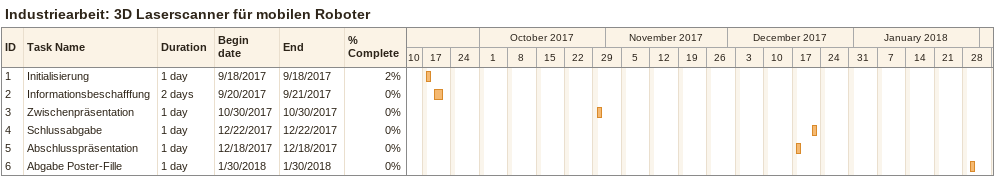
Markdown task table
Industriearbeit: 3D Laserscanner für mobilen Roboter

| ID | Task | Duration | Start | Finish | % complete |
|---|---|---|---|---|---|
| 1 | Initialisierung | 1d | 2017-09-18 | 2017-09-18 | 2 |
| 2 | Informationsbeschafffung | 2d | 2017-09-20 | 2017-09-21 | 0 |
| 3 | Zwischenpräsentation | 1d | 2017-10-30 | 2017-10-30 | 0 |
| 4 | Schlussabgabe | 1d | 2017-12-22 | 2017-12-22 | 0 |
| 5 | Abschlusspräsentation | 1d | 2017-12-18 | 2017-12-18 | 0 |
| 6 | Abgabe Poster-Fille | 1d | 2018-01-30 | 2018-01-30 | 0 |
